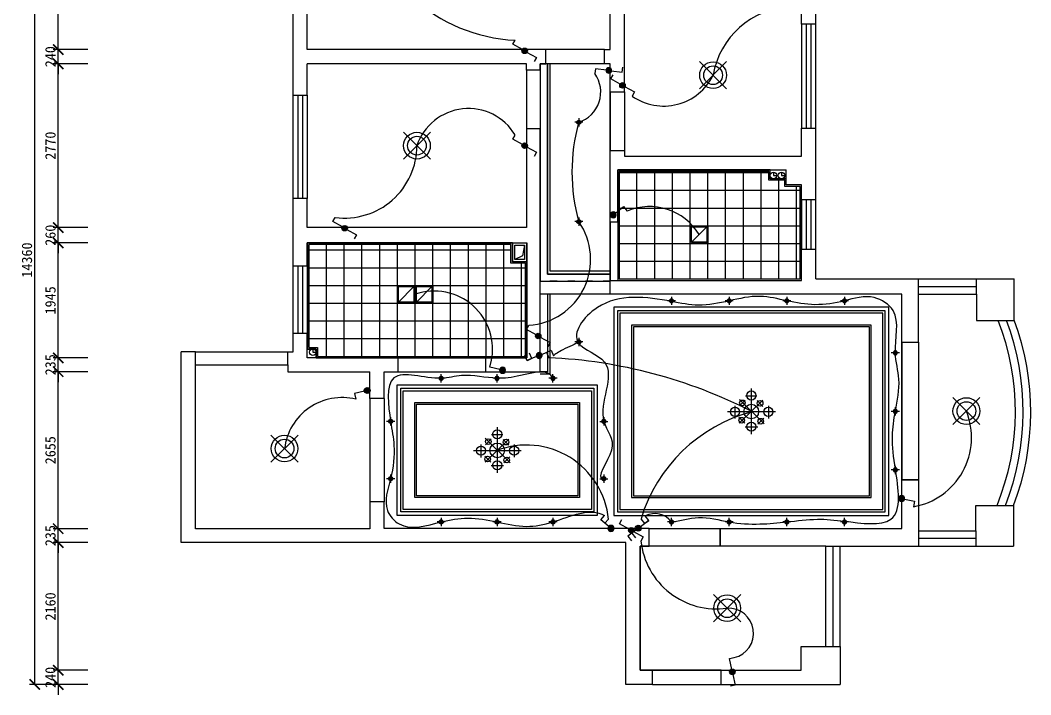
# Model space of a CAD drawing. Header units: millimetres. Extents: x -1705246 to 222838, y -3231245 to 126310.
# Drawn here: x 108101 to 125189, y -3350 to 8063 of the extents above; entities that cross this region are included whole.
import ezdxf

# ---------------------------------------------------------------- set-up
doc = ezdxf.new("R2010")
doc.units = ezdxf.units.MM
doc.header["$PDMODE"] = 35
doc.linetypes.add('ACAD_ISO03W100', pattern=[30, 12, -18])
for name, color, linetype in [('250', 250, 'Continuous'), ('LIGHT', 2, 'Continuous'), ('中', 33, 'Continuous'), ('天花', 2, 'Continuous'), ('家具内线', 8, 'Continuous'), ('家具外线', 1, 'Continuous')]:
    doc.layers.add(name, color=color, linetype=linetype)
doc.styles.get("Standard").update_dxf_attribs({"font": ''})
doc.styles.get('Standard').set_extended_font_data('SimSun')
doc.linetypes.add('FENCELINE1', pattern='A,6.35,-2.54,[133,ltypeshp.shx,S=2.54,R=0,X=-2.54,Y=0],-2.54,25.4', length=36.83)
doc.dimstyles.new('ISO-25', dxfattribs={"dimscale": 70, "dimtxt": 2.5, "dimasz": 2.5, "dimexe": 1.25, "dimexo": 0.625, "dimtad": 1, "dimdec": 0, "dimtxsty": 'Standard', "dimblk": 'ARCHTICK', "dimcen": 2.5, "dimclrd": 251, "dimclre": 251, "dimclrt": 3, "dimadec": 0, "dimazin": 0, "dimtfac": 1, "dimtdec": 0, "dimtix": 1, "dimtmove": 2, "dimatfit": 3, "dimfxl": 1, "dimarcsym": 0})

# ---------------------------------------------------------------- blocks, each defined once
blk = doc.blocks.new('_ArchTick')
at = {"color": 0, "linetype": 'ByBlock', "const_width": 0.15}
blk.add_lwpolyline([(-0.5, -0.5), (0.5, 0.5)], dxfattribs=at)
blk = doc.blocks.new('*D927')
at = {"color": 251, "lineweight": -2}
for p, q in [((108743, -2935), (108743, -2760)), ((109246, -2935), (108656, -2935)), ((108743, -3175), (108743, -2935)), ((109246, -3175), (108656, -3175)), ((108743, -3175), (108743, -3350))]:
    blk.add_line(p, q, dxfattribs=at)
at = {"layer": 'Defpoints', "color": 0}
for p in [(108743, -2935), (109290, -2935), (109290, -3175)]:
    blk.add_point(p, dxfattribs=at)
at = {"color": 251, "lineweight": -2, "xscale": 175, "yscale": 175, "zscale": 175}
for p, rotation in [((108743, -2935), 270), ((108743, -3175), 90)]:
    blk.add_blockref('_ArchTick', p, dxfattribs=dict(at, rotation=rotation))
at = {"color": 3, "insert": (108612, -3055), "char_height": 175, "attachment_point": 5, "rotation": 90}
blk.add_mtext('240', dxfattribs=at)
blk = doc.blocks.new('*D928')
at = {"color": 251, "lineweight": -2}
for p, q in [((109246, -775), (108656, -775)), ((108743, -2935), (108743, -775)), ((109246, -2935), (108656, -2935))]:
    blk.add_line(p, q, dxfattribs=at)
at = {"layer": 'Defpoints', "color": 0}
for p in [(108743, -775), (109290, -775), (109290, -2935)]:
    blk.add_point(p, dxfattribs=at)
at = {"color": 251, "lineweight": -2, "xscale": 175, "yscale": 175, "zscale": 175}
for p, rotation in [((108743, -775), 90), ((108743, -2935), 270)]:
    blk.add_blockref('_ArchTick', p, dxfattribs=dict(at, rotation=rotation))
at = {"color": 3, "insert": (108612, -1855), "char_height": 175, "attachment_point": 5, "rotation": 90}
blk.add_mtext('2160', dxfattribs=at)
blk = doc.blocks.new('*D929')
at = {"color": 251, "lineweight": -2}
for p, q in [((108743, -540), (108743, -365)), ((109246, -540), (108656, -540)), ((108743, -775), (108743, -540)), ((109246, -775), (108656, -775)), ((108743, -775), (108743, -950))]:
    blk.add_line(p, q, dxfattribs=at)
at = {"layer": 'Defpoints', "color": 0}
for p in [(108743, -540), (109290, -540), (109290, -775)]:
    blk.add_point(p, dxfattribs=at)
at = {"color": 251, "lineweight": -2, "xscale": 175, "yscale": 175, "zscale": 175}
for p, rotation in [((108743, -540), 270), ((108743, -775), 90)]:
    blk.add_blockref('_ArchTick', p, dxfattribs=dict(at, rotation=rotation))
at = {"color": 3, "insert": (108612, -657), "char_height": 175, "attachment_point": 5, "rotation": 90}
blk.add_mtext('235', dxfattribs=at)
blk = doc.blocks.new('*D930')
at = {"color": 251, "lineweight": -2}
for p, q in [((109246, 2115), (108656, 2115)), ((108743, -540), (108743, 2115)), ((109246, -540), (108656, -540))]:
    blk.add_line(p, q, dxfattribs=at)
at = {"layer": 'Defpoints', "color": 0}
for p in [(108743, 2115), (109290, 2115), (109290, -540)]:
    blk.add_point(p, dxfattribs=at)
at = {"color": 251, "lineweight": -2, "xscale": 175, "yscale": 175, "zscale": 175}
for p, rotation in [((108743, 2115), 90), ((108743, -540), 270)]:
    blk.add_blockref('_ArchTick', p, dxfattribs=dict(at, rotation=rotation))
at = {"color": 3, "insert": (108612, 788), "char_height": 175, "attachment_point": 5, "rotation": 90}
blk.add_mtext('2655', dxfattribs=at)
blk = doc.blocks.new('*D931')
at = {"color": 251, "lineweight": -2}
for p, q in [((108743, 2350), (108743, 2525)), ((109246, 2350), (108656, 2350)), ((108743, 2115), (108743, 2350)), ((109246, 2115), (108656, 2115)), ((108743, 2115), (108743, 1940))]:
    blk.add_line(p, q, dxfattribs=at)
at = {"layer": 'Defpoints', "color": 0}
for p in [(108743, 2350), (109290, 2350), (109290, 2115)]:
    blk.add_point(p, dxfattribs=at)
at = {"color": 251, "lineweight": -2, "xscale": 175, "yscale": 175, "zscale": 175}
for p, rotation in [((108743, 2350), 270), ((108743, 2115), 90)]:
    blk.add_blockref('_ArchTick', p, dxfattribs=dict(at, rotation=rotation))
at = {"color": 3, "insert": (108612, 2233), "char_height": 175, "attachment_point": 5, "rotation": 90}
blk.add_mtext('235', dxfattribs=at)
blk = doc.blocks.new('*D932')
at = {"color": 251, "lineweight": -2}
for p, q in [((109246, 4295), (108656, 4295)), ((108743, 2350), (108743, 4295)), ((109246, 2350), (108656, 2350))]:
    blk.add_line(p, q, dxfattribs=at)
at = {"layer": 'Defpoints', "color": 0}
for p in [(108743, 4295), (109290, 4295), (109290, 2350)]:
    blk.add_point(p, dxfattribs=at)
at = {"color": 251, "lineweight": -2, "xscale": 175, "yscale": 175, "zscale": 175}
for p, rotation in [((108743, 4295), 90), ((108743, 2350), 270)]:
    blk.add_blockref('_ArchTick', p, dxfattribs=dict(at, rotation=rotation))
at = {"color": 3, "insert": (108612, 3323), "char_height": 175, "attachment_point": 5, "rotation": 90}
blk.add_mtext('1945', dxfattribs=at)
blk = doc.blocks.new('*D933')
at = {"color": 251, "lineweight": -2}
for p, q in [((108743, 4555), (108743, 4730)), ((109246, 4555), (108656, 4555)), ((108743, 4295), (108743, 4555)), ((109246, 4295), (108656, 4295)), ((108743, 4295), (108743, 4120))]:
    blk.add_line(p, q, dxfattribs=at)
at = {"layer": 'Defpoints', "color": 0}
for p in [(108743, 4555), (109290, 4555), (109290, 4295)]:
    blk.add_point(p, dxfattribs=at)
at = {"color": 251, "lineweight": -2, "xscale": 175, "yscale": 175, "zscale": 175}
for p, rotation in [((108743, 4555), 270), ((108743, 4295), 90)]:
    blk.add_blockref('_ArchTick', p, dxfattribs=dict(at, rotation=rotation))
at = {"color": 3, "insert": (108612, 4425), "char_height": 175, "attachment_point": 5, "rotation": 90}
blk.add_mtext('260', dxfattribs=at)
blk = doc.blocks.new('*D934')
at = {"color": 251, "lineweight": -2}
for p, q in [((109246, 7325), (108656, 7325)), ((108743, 4555), (108743, 7325)), ((109246, 4555), (108656, 4555))]:
    blk.add_line(p, q, dxfattribs=at)
at = {"layer": 'Defpoints', "color": 0}
for p in [(108743, 7325), (109290, 7325), (109290, 4555)]:
    blk.add_point(p, dxfattribs=at)
at = {"color": 251, "lineweight": -2, "xscale": 175, "yscale": 175, "zscale": 175}
for p, rotation in [((108743, 7325), 90), ((108743, 4555), 270)]:
    blk.add_blockref('_ArchTick', p, dxfattribs=dict(at, rotation=rotation))
at = {"color": 3, "insert": (108612, 5940), "char_height": 175, "attachment_point": 5, "rotation": 90}
blk.add_mtext('2770', dxfattribs=at)
blk = doc.blocks.new('*D935')
at = {"color": 251, "lineweight": -2}
for p, q in [((108743, 7565), (108743, 7740)), ((109246, 7565), (108656, 7565)), ((108743, 7325), (108743, 7565)), ((109246, 7325), (108656, 7325)), ((108743, 7325), (108743, 7150))]:
    blk.add_line(p, q, dxfattribs=at)
at = {"layer": 'Defpoints', "color": 0}
for p in [(108743, 7565), (109290, 7565), (109290, 7325)]:
    blk.add_point(p, dxfattribs=at)
at = {"color": 251, "lineweight": -2, "xscale": 175, "yscale": 175, "zscale": 175}
for p, rotation in [((108743, 7565), 270), ((108743, 7325), 90)]:
    blk.add_blockref('_ArchTick', p, dxfattribs=dict(at, rotation=rotation))
at = {"color": 3, "insert": (108612, 7445), "char_height": 175, "attachment_point": 5, "rotation": 90}
blk.add_mtext('240', dxfattribs=at)
blk = doc.blocks.new('*D936')
at = {"color": 251, "lineweight": -2}
for p, q in [((109246, 10925), (108656, 10925)), ((108743, 7565), (108743, 10925)), ((109246, 7565), (108656, 7565))]:
    blk.add_line(p, q, dxfattribs=at)
at = {"layer": 'Defpoints', "color": 0}
for p in [(108743, 10925), (109290, 10925), (109290, 7565)]:
    blk.add_point(p, dxfattribs=at)
at = {"color": 251, "lineweight": -2, "xscale": 175, "yscale": 175, "zscale": 175}
for p, rotation in [((108743, 10925), 90), ((108743, 7565), 270)]:
    blk.add_blockref('_ArchTick', p, dxfattribs=dict(at, rotation=rotation))
at = {"color": 3, "insert": (108612, 9245), "char_height": 175, "attachment_point": 5, "rotation": 90}
blk.add_mtext('3360', dxfattribs=at)
blk = doc.blocks.new('*D970')
at = {"color": 251, "lineweight": -2}
for p, q in [((108699, 11185), (108259, 11185)), ((108347, -3175), (108347, 11185)), ((108699, -3175), (108259, -3175))]:
    blk.add_line(p, q, dxfattribs=at)
at = {"layer": 'Defpoints', "color": 0}
for p in [(108347, 11185), (108743, 11185), (108743, -3175)]:
    blk.add_point(p, dxfattribs=at)
at = {"color": 251, "lineweight": -2, "xscale": 175, "yscale": 175, "zscale": 175}
for p, rotation in [((108347, 11185), 90), ((108347, -3175), 270)]:
    blk.add_blockref('_ArchTick', p, dxfattribs=dict(at, rotation=rotation))
at = {"color": 3, "insert": (108215, 4005), "char_height": 175, "attachment_point": 5, "rotation": 90}
blk.add_mtext('14360', dxfattribs=at)
blk = doc.blocks.new('efd')
at = {"layer": '家具内线'}
for p, q in [((-22696, -712304), (-22696, -712950)), ((-22779, -712408), (-22616, -712408)), ((-22926, -712548), (-22926, -712730)), ((-22534, -712472), (-22868, -712796)), ((-22864, -712460), (-22515, -712806)), ((-22780, -712468), (-22862, -712551)), ((-22613, -712477), (-22533, -712560)), ((-22455, -712548), (-22455, -712728)), ((-23030, -712631), (-22357, -712631)), ((-22871, -712711), (-22788, -712796)), ((-22604, -712807), (-22519, -712724)), ((-22781, -712846), (-22606, -712846))]:
    blk.add_line(p, q, dxfattribs=at)
at = {"layer": '家具外线'}
for centre, radius in [((-22696, -712405), 64.5), ((-22925, -712634), 64.5), ((-22822, -712508), 39.8), ((-22696, -712631), 103), ((-22572, -712514), 39.8), ((-22457, -712634), 64.5), ((-22831, -712753), 39.8), ((-22563, -712767), 39.8), ((-22696, -712843), 64.5)]:
    blk.add_circle(centre, radius, dxfattribs=at)
blk = doc.blocks.new('KHBB')
at = {"color": 1}
blk.add_circle((132665, -152294), 35, dxfattribs=at)
at = {"layer": 'LIGHT', "color": 1, "linetype": 'Continuous'}
for p, q in [((132765, -152294), (132565, -152294)), ((132665, -152194), (132665, -152394))]:
    blk.add_line(p, q, dxfattribs=at)
at = {"layer": 'LIGHT', "linetype": 'Continuous'}
blk.add_circle((132665, -152294), 50, dxfattribs=at)
blk = doc.blocks.new('adsdw33434')
at = {"layer": '天花', "color": 1}
for p, q in [((-382, 382), (382, -382)), ((382, 382), (-382, -382))]:
    blk.add_line(p, q, dxfattribs=at)
for radius in [377, 264]:
    blk.add_circle((0, 0), radius, dxfattribs=at)
blk = doc.blocks.new('A$C6AFD6C38')
at = {"layer": '中'}
blk.add_hatch(color=256, dxfattribs=at).paths.add_polyline_path([(170, 165, 1), (263, 165, 1)])
at = {"layer": '中', "linetype": 'Continuous'}
for p, q in [((247, 196), (376, 330)), ((376, 330), (433, 274)), ((58, 0), (0, 55)), ((189, 137), (58, 0))]:
    blk.add_line(p, q, dxfattribs=at)
at = {"layer": '中'}
blk.add_circle((217, 165), 46.6, dxfattribs=at)
blk = doc.blocks.new('A$C6D176DAC')
at = {"layer": '中', "linetype": 'Continuous'}
blk.add_hatch(color=256, dxfattribs=at).paths.add_polyline_path([(267, 50, 1), (167, 50, 1)])
for p, q in [((74, 222), (0, 157)), ((185, 88), (74, 222))]:
    blk.add_line(p, q, dxfattribs=at)
blk.add_circle((217, 50), 50, dxfattribs=at)
blk = doc.blocks.new('566565765')
at = {"layer": '中', "linetype": 'Continuous'}
for points in [[(3451069, -1364762, 1), (3450969, -1364762, 1)], [(3450969, -1364762, 1), (3451069, -1364762, 1)]]:
    blk.add_hatch(color=256, dxfattribs=at).paths.add_polyline_path(points)
for p, q in [((3450862, -1364604), (3450794, -1364673)), ((3450922, -1364666), (3450854, -1364738)), ((3450983, -1364727), (3450860, -1364604)), ((3450923, -1364667), (3450862, -1364604)), ((3451056, -1364796), (3451178, -1364919)), ((3451117, -1364858), (3451185, -1364786)), ((3451178, -1364919), (3451246, -1364847))]:
    blk.add_line(p, q, dxfattribs=at)
blk.add_circle((3451019, -1364762), 50, dxfattribs=at)
blk.add_circle((3451019, -1364762), 50, dxfattribs=at)

msp = doc.modelspace()

# ---------------------------------------------------------------- hatches: boundary and pattern name
h = msp.add_hatch()
h.set_pattern_fill('_USER', color=250, scale=300, style=0, double=1, pattern_type=0)
h.set_pattern_definition([(0, (118229.24, 3685.02), (0, 300), []), (90, (118229.24, 3685.02), (-300, 2e-14), [])])
h.paths.add_polyline_path([(120759.2, 5505), (118229.2, 5505), (118229.2, 4650), (118229.2, 3685), (121289.2, 3685), (121289.2, 4190), (121289.2, 5025), (121289.2, 5250), (121029.2, 5250), (121029.2, 5355), (120759.2, 5355)])
h = msp.add_hatch()
h.set_pattern_fill('_USER', color=250, scale=300, style=0, double=1, pattern_type=0)
h.set_pattern_definition([(0, (112979.24, 2375.02), (0, 300), []), (90, (112979.24, 2375.02), (-300, 2e-14), [])])
h.paths.add_polyline_path([(116644.2, 3950), (116399.2, 3950), (116399.2, 4270), (112979.2, 4270), (112979.2, 3905), (112979.2, 2765), (112979.2, 2525), (113129.2, 2525), (113129.2, 2375), (114494.2, 2375), (115974.2, 2375), (116644.2, 2375)])

# ---------------------------------------------------------------- linework, layer by layer
for p, q in [((121554.2, 7995), (121554.2, 8745)), ((112714.2, 6795), (112714.2, 8454.4)), ((112954.2, 7565), (112954.2, 8538.7)), ((118079.2, 7565), (118079.2, 8515)), ((118319.2, 6850), (118319.2, 8505)), ((121314.2, 7995), (121314.2, 8505)), ((121554.2, 7995), (121314.2, 7995)), ((116989.2, 7565), (112954.2, 7565)), ((116989.2, 7325), (116989.2, 7565)), ((117979.2, 7325), (117979.2, 7565)), ((117979.2, 7565), (118079.2, 7565)), ((112954.2, 6795), (112954.2, 7325)), ((116664.2, 7325), (112954.2, 7325)), ((116664.2, 7215), (116664.2, 7325)), ((116894.2, 7215), (116664.2, 7215)), ((116894.2, 7215), (116894.2, 7325)), ((116894.2, 7325), (116989.2, 7325)), ((118079.2, 7325), (117979.2, 7325)), ((118079.2, 6850), (118079.2, 7325)), ((118079.2, 6850), (118319.2, 6850)), ((112714.2, 6795), (112954.2, 6795)), ((116894.2, 6225), (116664.2, 6225)), ((116664.2, 6225), (116664.2, 4555)), ((116894.2, 2115), (116894.2, 6225)), ((121314.2, 5760), (121314.2, 6235)), ((121314.2, 6235), (121554.2, 6235)), ((121554.2, 5025), (121554.2, 6235)), ((118079.2, 4650), (118079.2, 5860)), ((118079.2, 5860), (118319.2, 5860)), ((118319.2, 5860), (118319.2, 5760)), ((118319.2, 5760), (121314.2, 5760)), ((118204.2, 4650), (118204.2, 5530)), ((118204.2, 5530), (121054.2, 5530)), ((120784.2, 5380), (120784.2, 5530)), ((121054.2, 5275), (121054.2, 5530)), ((120784.2, 5380), (121054.2, 5380)), ((121314.2, 5275), (121054.2, 5275)), ((121314.2, 5025), (121314.2, 5275)), ((112714.2, 3905), (112714.2, 5045)), ((112954.2, 5045), (112714.2, 5045)), ((112954.2, 4555), (112954.2, 5045)), ((121554.2, 5025), (121314.2, 5025)), ((118079.2, 4650), (118204.2, 4650)), ((116664.2, 4555), (112954.2, 4555)), ((112954.2, 3905), (112954.2, 4295)), ((112954.2, 4295), (116424.2, 4295)), ((116424.2, 4295), (116424.2, 3975)), ((116669.2, 3975), (116669.2, 4295)), ((121314.2, 3660), (121314.2, 4190)), ((121314.2, 4190), (121554.2, 4190)), ((121554.2, 3685), (121554.2, 4190)), ((116424.2, 3975), (116669.2, 3975)), ((116669.2, 3975), (116669.2, 2350)), ((112714.2, 3905), (112954.2, 3905)), ((118079.2, 3425), (118079.2, 3660)), ((118079.2, 3660), (121314.2, 3660)), ((121554.2, 3685), (123289.2, 3685)), ((123289.2, 3425), (123289.2, 3685)), ((124269.2, 3425), (124269.2, 3685)), ((124269.2, 3685), (124907.9, 3685)), ((124907.9, 2985), (124907.9, 3685)), ((123009.2, 3425), (118079.2, 3425)), ((123009.2, 2615), (123009.2, 3425)), ((123289.2, 2615), (123289.2, 3425)), ((124269.2, 3425), (124269.2, 2985)), ((124269.2, 2985), (124907.9, 2985)), ((112714.2, 2450), (112714.2, 2765)), ((112954.2, 2765), (112714.2, 2765)), ((112954.2, 2350), (112954.2, 2765)), ((123009.2, 2615), (123289.2, 2615)), ((110824.2, -775), (110824.2, 2450)), ((111064.2, 2450), (110824.2, 2450)), ((111064.2, 2230), (111064.2, 2450)), ((112624.2, 2230), (112624.2, 2450)), ((112624.2, 2450), (112714.2, 2450)), ((113104.2, 2500), (112954.2, 2500)), ((113104.2, 2350), (113104.2, 2500)), ((111064.2, -540), (111064.2, 2230)), ((111064.2, 2230), (112624.2, 2230)), ((112624.2, 2230), (112624.2, 2115)), ((114494.2, 2350), (112954.2, 2350)), ((114494.2, 2115), (114494.2, 2350)), ((115974.2, 2115), (115974.2, 2350)), ((116669.2, 2350), (115974.2, 2350)), ((112624.2, 2115), (114014.2, 2115)), ((114014.2, 1665), (114014.2, 2115)), ((114254.2, 1665), (114254.2, 2115)), ((114254.2, 2115), (114494.2, 2115)), ((115974.2, 2115), (116894.2, 2115)), ((114254.2, 1665), (114014.2, 1665)), ((123009.2, -535), (123009.2, 285)), ((123009.2, 285), (123289.2, 285)), ((123289.2, 285), (123289.2, -575)), ((114254.2, -85), (114014.2, -85)), ((114014.2, -85), (114014.2, -540)), ((114254.2, -535), (114254.2, -85)), ((124259.2, -575), (124259.2, -145)), ((124259.2, -145), (124898.5, -145)), ((124898.5, -145), (124898.5, -835)), ((117985.4, -446.8), (118050, -380)), ((114014.2, -540), (111064.2, -540)), ((118734.2, -535), (114254.2, -535)), ((118734.2, -835), (118734.2, -535)), ((118734.2, -835), (118734.2, -535)), ((119934.2, -835), (119934.2, -535)), ((119934.2, -535), (123009.2, -535)), ((123289.2, -575), (123289.2, -835)), ((124259.2, -575), (124259.2, -835)), ((118344.2, -775), (110824.2, -775)), ((118344.2, -3175), (118344.2, -775)), ((118584.2, -2935), (118584.2, -835)), ((118584.2, -835), (118734.2, -835)), ((121724.2, -835), (119934.2, -835)), ((121724.2, -835), (121964.2, -835)), ((121964.2, -835), (123289.2, -835)), ((124259.2, -835), (124898.5, -835)), ((121304.2, -2935), (121304.2, -2535)), ((121304.2, -2535), (121724.2, -2535)), ((121724.2, -2535), (121964.2, -2535)), ((121964.2, -2535), (121964.2, -3175)), ((118794.2, -2935), (118584.2, -2935)), ((118794.2, -3175), (118794.2, -2935)), ((119954.2, -3175), (119954.2, -2935)), ((119954.2, -2935), (121304.2, -2935)), ((119954.2, -3175), (119954.2, -2935)), ((118794.2, -3175), (118344.2, -3175)), ((119954.2, -3175), (121964.2, -3175))]:
    msp.add_line(p, q)
at = {"color": 250}
for p, q in [((121314.2, 7995), (121314.2, 6235)), ((121554.2, 6235), (121554.2, 7995)), ((117979.2, 7565), (116989.2, 7565)), ((116664.2, 7215), (116664.2, 6225)), ((116894.2, 7215), (116894.2, 6225)), ((117979.2, 7325), (116989.2, 7325)), ((118079.2, 6850), (118079.2, 5860)), ((118319.2, 6850), (118319.2, 5860)), ((112714.2, 5045), (112714.2, 6795)), ((112954.2, 6795), (112954.2, 5045)), ((121314.2, 5025), (121314.2, 4190)), ((121554.2, 4190), (121554.2, 5025)), ((118079.2, 4650), (118079.2, 3660)), ((118204.2, 4650), (118204.2, 3660)), ((116629.2, 4255), (116594.7, 4078)), ((116594.7, 4078), (116464.2, 4015)), ((112714.2, 2765), (112714.2, 3905)), ((112954.2, 3905), (112954.2, 2765)), ((112954.2, 3905), (112954.2, 2765)), ((123289.2, 3685), (124269.2, 3685)), ((123289.2, 3425), (124269.2, 3425)), ((123009.2, 2615), (123009.2, 285)), ((115974.2, 2350), (114494.2, 2350)), ((114494.2, 2115), (115974.2, 2115)), ((114014.2, 1665), (114014.2, -85)), ((114254.2, 1665), (114254.2, -85)), ((123289.2, -575), (124259.2, -575)), ((121724.2, -2535), (121724.2, -835)), ((121724.2, -2535), (121724.2, -835)), ((121964.2, -2535), (121964.2, -835)), ((123289.2, -835), (124259.2, -835)), ((119954.2, -2935), (118794.2, -2935)), ((118794.2, -3175), (119954.2, -3175))]:
    msp.add_line(p, q, dxfattribs=at)
at = {"color": 1}
for p, q in [((121394.2, 6235), (121394.2, 7995)), ((121474.2, 6235), (121474.2, 7995)), ((117014.2, 7325), (117014.2, 3765)), ((112794.2, 6795), (112794.2, 5045)), ((112874.2, 6795), (112874.2, 5045)), ((121394.2, 4190), (121394.2, 5025)), ((121474.2, 4190), (121474.2, 5025)), ((119709.2, 4565), (119449.2, 4305)), ((112794.2, 3905), (112794.2, 2765)), ((112874.2, 3905), (112874.2, 2765)), ((117014.2, 3765), (118079.2, 3765)), ((114759.2, 3555), (114499.2, 3295)), ((115059.2, 3555), (114799.2, 3295)), ((118079.2, 3425), (116894.2, 3425)), ((117014.2, 3425), (117014.2, 2115)), ((117014.2, 2115), (116894.2, 2115)), ((114774.2, -215), (114574.2, -215))]:
    msp.add_line(p, q, dxfattribs=at)
at = {"color": 1, "linetype": 'ACAD_ISO03W100', "ltscale": 10}
msp.add_line((118079.2, 3645), (116894.2, 3645), dxfattribs=at)
at = {"color": 3, "linetype": 'FENCELINE1', "ltscale": 5}
for p, q in [((117054.2, 3425), (117054.2, 2075)), ((117054.2, 2075), (116894.2, 2075))]:
    msp.add_line(p, q, dxfattribs=at)
at = {"color": 1, "linetype": 'FENCELINE1', "ltscale": 10}
for p, q in [((123289.2, 3555), (124269.2, 3555)), ((111064.2, 2450), (112624.2, 2450)), ((121844.2, -835), (121844.2, -2535)), ((124259.2, -705), (123289.2, -705))]:
    msp.add_line(p, q, dxfattribs=at)
at = {"color": 2}
for points in [[(116894.2, 3645), (118079.2, 3645), (118079.2, 7325), (116894.2, 7325)], [(121314.2, 5025), (121314.2, 5275), (121054.2, 5275), (121054.2, 5380), (120784.2, 5380), (120784.2, 5530), (118204.2, 5530), (118204.2, 4650), (118204.2, 3660), (121314.2, 3660), (121314.2, 4190)], [(119429.2, 4585), (119729.2, 4585), (119729.2, 4285), (119429.2, 4285)], [(116424.2, 4295), (112954.2, 4295), (112954.2, 3905), (112954.2, 2765), (112954.2, 2500), (113104.2, 2500), (113104.2, 2350), (114494.2, 2350), (115974.2, 2350), (116669.2, 2350), (116669.2, 3975), (116424.2, 3975)], [(114479.2, 3575), (114779.2, 3575), (114779.2, 3275), (114479.2, 3275)], [(114779.2, 3575), (115079.2, 3575), (115079.2, 3275), (114779.2, 3275)], [(118239.2, -215), (122689.2, -215), (122689.2, 3105), (118239.2, 3105)], [(117759.2, -215), (114574.2, -215), (114574.2, 1795), (117759.2, 1795)], [(117759.2, -215), (114574.2, -215), (114574.2, 1795), (117759.2, 1795)], [(121724.2, -835), (119934.2, -835), (118734.2, -835), (118584.2, -835), (118584.2, -2935), (118794.2, -2935), (119954.2, -2935), (121304.2, -2935), (121304.2, -2535), (121724.2, -2535)]]:
    msp.add_lwpolyline(points, close=True, dxfattribs=at)
at = {"color": 1}
msp.add_lwpolyline([(118079.2, 3765), (117014.2, 3765), (117014.2, 7325)], dxfattribs=at)
at = {"color": 3, "linetype": 'FENCELINE1', "ltscale": 5}
msp.add_lwpolyline([(118079.2, 3815), (117064.2, 3815), (117064.2, 7325)], dxfattribs=at)
at = {"color": 1}
for points in [[(121289.2, 5025), (121289.2, 5250), (121029.2, 5250), (121029.2, 5355), (120759.2, 5355), (120759.2, 5505), (118229.2, 5505), (118229.2, 4650), (118229.2, 3685), (121289.2, 3685), (121289.2, 4190)], [(119449.2, 4565), (119709.2, 4565), (119709.2, 4305), (119449.2, 4305)], [(116399.2, 4270), (112979.2, 4270), (112979.2, 3905), (112979.2, 2765), (112979.2, 2525), (113129.2, 2525), (113129.2, 2375), (114494.2, 2375), (115974.2, 2375), (116644.2, 2375), (116644.2, 3950), (116399.2, 3950)], [(114499.2, 3555), (114759.2, 3555), (114759.2, 3295), (114499.2, 3295)], [(114799.2, 3555), (115059.2, 3555), (115059.2, 3295), (114799.2, 3295)], [(118439.2, -15), (122489.2, -15), (122489.2, 2905), (118439.2, 2905)], [(118469.2, 15), (122459.2, 15), (122459.2, 2875), (118469.2, 2875)], [(117559.2, -15), (114774.2, -15), (114774.2, 1595), (117559.2, 1595)], [(117529.2, 15), (114804.2, 15), (114804.2, 1565), (117529.2, 1565)]]:
    msp.add_lwpolyline(points, close=True, dxfattribs=at)
at = {"color": 250}
for points in [[(120839.2, 5490), (120839.2, 5435), (120894.2, 5435)], [(120974.5, 5490), (120974.5, 5435), (121029.5, 5435)], [(113049.2, 2500), (113049.2, 2445), (113104.2, 2445)]]:
    msp.add_lwpolyline(points, dxfattribs=at)
at = {"color": 8}
msp.add_lwpolyline([(116669.2, 3975), (116424.2, 3975), (116424.2, 4295), (116669.2, 4295)], close=True, dxfattribs=at)
at = {"color": 250}
for points in [[(116629.2, 4015), (116464.2, 4015), (116464.2, 4255), (116629.2, 4255)], [(118139.2, -315), (122789.2, -315), (122789.2, 3205), (118139.2, 3205)], [(123289.2, 285), (123009.2, 285), (123009.2, 2615), (123289.2, 2615)], [(117859.2, -315), (114474.2, -315), (114474.2, 1895), (117859.2, 1895)], [(118734.2, -535), (119934.2, -535), (119934.2, -835), (118734.2, -835)]]:
    msp.add_lwpolyline(points, close=True, dxfattribs=at)
at = {"color": 3, "linetype": 'FENCELINE1', "ltscale": 5}
for points in [[(118199.2, -255), (122729.2, -255), (122729.2, 3145), (118199.2, 3145)], [(117799.2, -255), (114534.2, -255), (114534.2, 1835), (117799.2, 1835)]]:
    msp.add_lwpolyline(points, close=True, dxfattribs=at)
at = {"color": 8}
for centre in [(120839.2, 5435), (120974.5, 5435), (113049.2, 2445)]:
    msp.add_circle(centre, 55, dxfattribs=at)
at = {"color": 3}
for centre, radius, start, end in [((116588.1, 10457), 2734.6, 187.43245, 267.50907), ((121192.1, 6897.1), 1395.3, 92.88174, 170.2854), ((117375.8, 6848.2), 540.9, 288.42224, 35.1281), ((118980.2, 7541), 931, 235.05957, 333.97425), ((115680.7, 5649), 918.8, 30.87991, 161.53205), ((120501.9, 5495), 3072.2, 164.13216, 195.86784), ((113584, 5939.4), 1225.2, 262.62349, 0.0288), ((116628.2, 4016.8), 1118.5, 273.64355, 34.79315), ((115104.8, 2497.5), 983, 347.26491, 109.3425), ((116663.7, -5985.9), 8346.6, 62.86539, 87.4285), ((113543.7, 697.2), 980.4, 76.18037, 173.06268), ((121173.8, -1160.9), 2693.3, 105.13886, 162.98123), ((123000.7, 1001.3), 1187.4, 279.82301, 22.20645), ((116662.3, -519.9), 1394.7, 5.75531, 111.08379), ((118828.9, -645.2), 360.4, 37.66289, 116.01677), ((119875.9, -609.9), 1287.5, 186.16964, 277.96376), ((120078.2, -2307.9), 423.6, 283.07737, 93.24365)]:
    msp.add_arc(centre, radius, start, end, dxfattribs=at)
at = {"color": 1}
msp.add_arc((118744.8, 3938.9), 970.8, 30.73142, 113.19211, dxfattribs=at)
at = {"color": 250}
for centre, radius, start, end in [((120711.1, 1442.4), 4218.2, 337.89384, 21.45021), ((120765.7, 1432.4), 4423.6, 339.11022, 20.54804)]:
    msp.add_arc(centre, radius, start, end, dxfattribs=at)
at = {"color": 1, "linetype": 'FENCELINE1', "ltscale": 10}
msp.add_arc((120711.1, 1442.4), 4348.2, 338.58794, 20.7787, dxfattribs=at)
at = {"color": 3}
for points, knots in [([(119114.2, -425), (119114.2, -425), (119257.6, -407.8), (119595.1, -297.5), (120085.8, -446), (120589, -472.4), (121083.2, -426.1), (121567.9, -361.5), (122118.5, -417.7), (123070, -560), (122908.9, 387.4), (122826.2, 970.8), (122901, 1489.4), (123005.1, 1960.6), (122833.3, 2510.3), (123028.9, 3101.6), (122503.3, 3449.4), (122038.5, 3302), (121548, 3222), (121070.1, 3308.1), (120588.8, 3429.7), (120090.1, 3314), (119588.9, 3204.8), (118867.9, 3360.8), (117940, 3480), (117279.1, 2578.5), (118326.6, 2286.1), (117735.6, 1365.9), (118292.1, 868.9), (117801.8, 305), (117969.2, 305)], [466.1304626, 466.1304626, 466.1304626, 466.1304626, 466.1304626, 928.0199882, 1452.6431537, 1974.582044, 2430.1670934, 2947.8876651, 3409.3225168, 4191.3821288, 5119.7883268, 5696.8739653, 6114.803141, 6663.1613916, 7112.3091767, 7828.3663415, 8216.6960983, 8720.4682024, 9223.9214822, 9704.1065224, 10164.4907428, 10690.6238993, 11215.2524022, 11677.1479901, 12911.4761053, 13695.4189298, 14246.420893, 15251.4598557, 15753.796415, 16256.0969264, 16256.0969264, 16256.0969264, 16256.0969264]), ([(117546.7, 2620.5), (117495.6, 2586.4), (117304, 2507.5), (117138.4, 2409.7), (117117.9, 2386.8)], [111.4883274, 111.4883274, 111.4883274, 111.4883274, 294.3940679, 420.9563864, 420.9563864, 420.9563864, 420.9563864])]:
    msp.add_open_spline(points, degree=3, knots=knots, dxfattribs=at)
at = {"color": 3, "start_tangent": (-0.3675595, 0.93), "end_tangent": (0.8674291, -0.4975608)}
msp.add_spline([(117109.2, 2005), (116560, 2050), (116164.2, 2005), (115562.8, 2049.8), (115219.2, 2005), (114420, 2010), (114364.2, 1275), (114420, 870), (114364.2, 305), (114310, -230), (114510, -460), (115219.2, -425), (115670, -360), (116164.2, -425), (116660, -500), (117109.2, -425), (117983.5, -317.6)], degree=3, dxfattribs=at)

# ---------------------------------------------------------------- block references
for name, p, rotation in [('A$C6AFD6C38', (116845.5, 7376.5), 104.8556049966075), ('A$C6AFD6C38', (118500.5, 6792.1), 104.8556049966124), ('A$C6AFD6C38', (116845.5, 5772.1), 104.8556049966091), ('A$C6AFD6C38', (113803, 4375.8), 104.8556049965996), ('A$C6AFD6C38', (117075.5, 2552.1), 104.8556049966109), ('A$C6D176DAC', (113918.7, 1581.8), 64.24999688081157), ('A$C6AFD6C38', (118649.4, -734.1), 104.8556049966108), ('566565765', (1942790.6, 3231225.7), 262.133596178117), ('A$C6AFD6C38', (120128.3, -2689.3), 235.6370365978434)]:
    msp.add_blockref(name, p, dxfattribs=dict(rotation=rotation))
at = {"xscale": -1}
for name, p, rotation in [('A$C6AFD6C38', (118327.1, 7222.8), 39.43132901661808), ('A$C6D176DAC', (118331.4, 4677.8), 348.5357364983826), ('566565765', (-3594199.9, 7641.3), 158.3418110558757), ('A$C6D176DAC', (116205.1, 2356.5), 116.5776862395814), ('A$C6D176DAC', (123066.2, -244.3), 298.8919868173483), ('A$C6D176DAC', (118140, -317.6), 90)]:
    msp.add_blockref(name, p, dxfattribs=dict(at, rotation=rotation))
at = {"yscale": 0.6999999999534339, "zscale": 0.7}
for p, xscale in [((24681.1, 112941), 0.6999999999534339), ((24681.1, 111261), 0.6999999999534339), ((26248.6, 109921), 0.6999999999534339), ((27223.6, 109921), 0.6999999999534339), ((28198.6, 109921), 0.6999999999534339), ((29173.6, 109921), 0.6999999999534339), ((24681.1, 109226.4), 0.6999999999534339), ((21498.6, 107881), 0.6999999999534339), ((210834.9, 107881), -0.6999999999534339), ((21498.6, 106911), 0.6999999999534339), ((210834.9, 106911), -0.6999999999534339), ((22353.6, 106181), 0.6999999999534339), ((23298.6, 106181), 0.6999999999534339), ((24243.6, 106181), 0.6999999999534339)]:
    msp.add_blockref('KHBB', p, dxfattribs=dict(at, xscale=xscale))
at = {"xscale": -0.6999999999534339, "yscale": 0.6999999999534339, "zscale": 0.7, "rotation": 180}
for p in [(30033.6, -104171), (22353.6, -104601), (23298.6, -104601), (24243.6, -104601), (30033.6, -105161), (30033.6, -106151), (26248.6, -107031), (27223.6, -107031), (28198.6, -107031), (29173.6, -107031)]:
    msp.add_blockref('KHBB', p, dxfattribs=at)
at = {"layer": '250', "color": 251, "xscale": 0.5999999999912689, "yscale": 0.5999999999767169, "zscale": 0.6000000000000001}
for p in [(119816.7, 7132.5), (114809.2, 5940), (124100, 1450), (112570.5, 815.7), (120054.2, -1885)]:
    msp.add_blockref('adsdw33434', p, dxfattribs=at)
at = {"layer": '250', "color": 1, "xscale": 1.200000000011642, "yscale": 1.200000000069849, "zscale": 1.2}
for p in [(147698.2, 856598.7), (143402.1, 855942.4)]:
    msp.add_blockref('efd', p, dxfattribs=at)

# ---------------------------------------------------------------- dimensions: what is measured, and where the dimension line sits
at = {"color": 0}
dim = msp.add_linear_dim(base=(108346.7, 11185), p1=(108743.2, -3175), p2=(108743.2, 11185), angle=90, dimstyle='ISO-25', dxfattribs=at)
dim.commit()
dim.dimension.update_dxf_attribs({"geometry": '*D970', "text_midpoint": (108215.4, 4005)})
for base, p1, p2, picture, middle in [((108743.2, 10925), (109290.2, 7565), (109290.2, 10925), '*D936', (108612, 9245)), ((108743.2, 7565), (109290.2, 7325), (109290.2, 7565), '*D935', (108612, 7445)), ((108743.2, 7325), (109290.2, 4555), (109290.2, 7325), '*D934', (108612, 5940)), ((108743.2, 4555), (109290.2, 4295), (109290.2, 4555), '*D933', (108612, 4425)), ((108743.2, 4295), (109290.2, 2350), (109290.2, 4295), '*D932', (108612, 3322.5)), ((108743.2, 2350), (109290.2, 2115), (109290.2, 2350), '*D931', (108612, 2232.5)), ((108743.2, 2115), (109290.2, -540), (109290.2, 2115), '*D930', (108612, 787.5)), ((108743.2, -540), (109290.2, -775), (109290.2, -540), '*D929', (108612, -657.5)), ((108743.2, -775), (109290.2, -2935), (109290.2, -775), '*D928', (108612, -1855)), ((108743.2, -2935), (109290.2, -3175), (109290.2, -2935), '*D927', (108612, -3055))]:
    dim = msp.add_linear_dim(base=base, p1=p1, p2=p2, angle=270, dimstyle='ISO-25')
    dim.commit()
    dim.dimension.update_dxf_attribs({"geometry": picture, "text_midpoint": middle})

doc.saveas('drawing.dxf')
